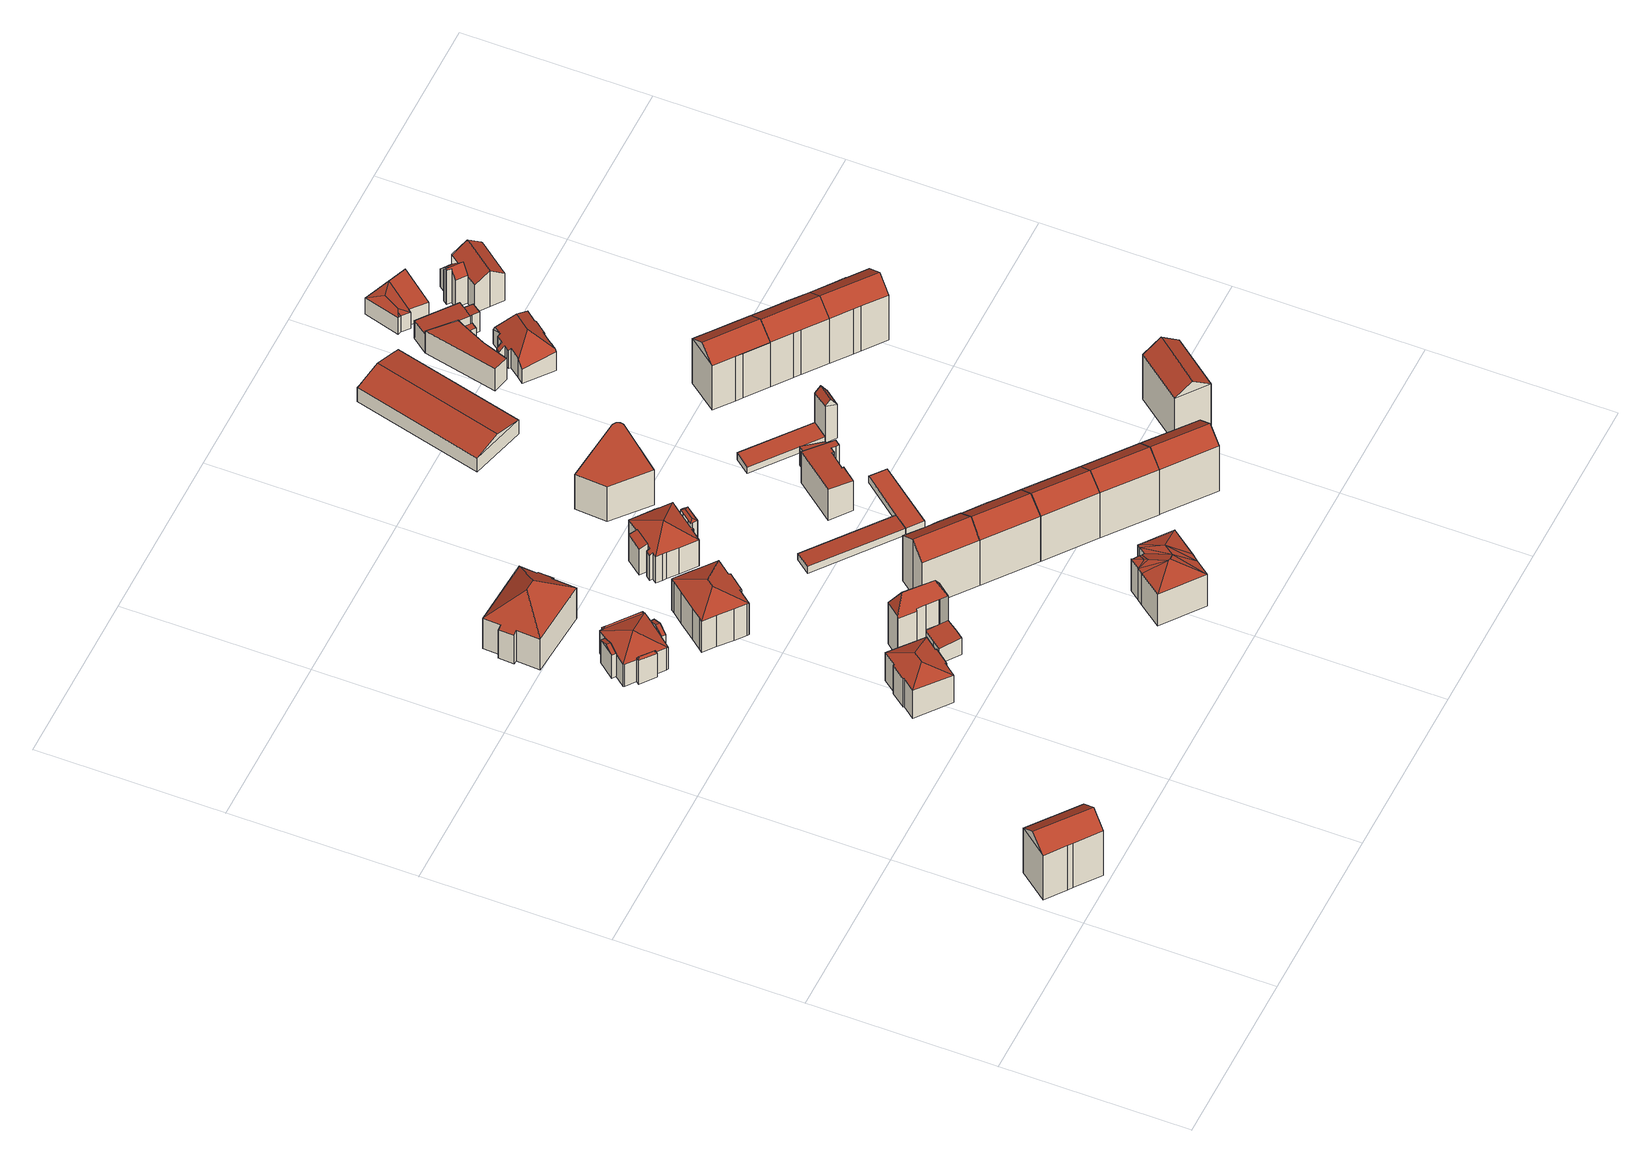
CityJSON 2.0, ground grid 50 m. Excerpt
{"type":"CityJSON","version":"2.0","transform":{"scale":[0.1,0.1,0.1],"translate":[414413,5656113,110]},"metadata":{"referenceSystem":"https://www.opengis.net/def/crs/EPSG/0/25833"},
"CityObjects":{
"building1":{"type":"Building","attributes":{"Dachtyp_tdc":"tdcFreeFormRoof","Gemeindeschluessel":14612000,"Dachneigung":35.75,"QualitaetDacherkennung":86,"Geometrietyp2DReferenz":"3000","measuredHeight":19.28,"function":"31001_9998","roofType":"5000"},"geometry":[{"type":"Solid","lod":"2","boundaries":[[[[0,1,2,3]],[[1,4,5,2]],[[4,6,7,5]],[[6,8,9,7]],[[8,10,11,9]],[[10,0,3,11]],[[8,6,12,13,0,10]],[[12,4,1,13]],[[6,4,12]],[[1,0,13]],[[3,2,5,7,9,11]]]],"semantics":{"surfaces":[{"type":"WallSurface"},{"type":"RoofSurface"},{"type":"GroundSurface"}],"values":[[0,0,0,0,0,0,1,1,0,0,2]]}}]},
"building2":{"type":"Building","attributes":{"Dachtyp_tdc":"tdcHipRoof","Gemeindeschluessel":14612000,"Dachneigung":22.91,"QualitaetDacherkennung":71,"Geometrietyp2DReferenz":"3000","measuredHeight":12.13,"function":"31001_9998","roofType":"3200"},"geometry":[{"type":"Solid","lod":"2","boundaries":[[[[14,15,16,17]],[[15,18,19,16]],[[18,20,21,19]],[[20,22,23,21]],[[22,24,25,23]],[[24,26,27,25]],[[26,28,29,27]],[[28,30,31,29]],[[30,32,33,31]],[[32,34,35,33]],[[34,36,37,35]],[[36,38,39,37]],[[38,40,41,39]],[[40,14,17,41]],[[36,34,42]],[[24,22,43]],[[34,32,30,28,26,24,43,42]],[[22,20,18,15,14,40,38,36,42,43]],[[17,16,19,21,23,25,27,29,31,33,35,37,39,41]]]],"semantics":{"surfaces":[{"type":"WallSurface"},{"type":"RoofSurface"},{"type":"GroundSurface"}],"values":[[0,0,0,0,0,0,0,0,0,0,0,0,0,0,1,1,1,1,2]]}}]},
"building3":{"type":"Building","attributes":{"Gemeindeschluessel":14612000,"Geometrietyp2DReferenz":"3000","function":"31001_9998","roofType":"9999"},"children":["building3-1","building3-2","building3-3","building3-4","building3-5"]},
"building3-1":{"type":"BuildingPart","attributes":{"Dachtyp_tdc":"tdcFreeFormRoof","Dachneigung":55.07,"QualitaetDacherkennung":5,"Geometrietyp2DReferenz":"3000","measuredHeight":9.08,"roofType":"5000"},"parents":["building3"],"geometry":[{"type":"MultiSurface","lod":"2","boundaries":[[[44,45,46]],[[47,48,49]],[[50,47,49,51]],[[50,51,44]],[[47,50,44,48]],[[52,53,54,45]],[[44,51,52,45]],[[51,49,53,52]],[[49,48,54,53]],[[48,55,54]]],"semantics":{"surfaces":[{"type":"WallSurface"},{"type":"RoofSurface"},{"type":"GroundSurface"}],"values":[0,1,1,1,1,2,0,0,0,0]}}]},
"building3-2":{"type":"BuildingPart","attributes":{"Dachtyp_tdc":"tdcTentRoof","Dachneigung":23.55,"QualitaetDacherkennung":60,"Geometrietyp2DReferenz":"3000","measuredHeight":10.52,"roofType":"3500"},"parents":["building3"],"geometry":[{"type":"MultiSurface","lod":"2","boundaries":[[[56,57,58]],[[56,59,60,57]],[[59,61,62,63,60]],[[64,65,66,67,68]],[[65,69,66]],[[70,71,72,73]],[[71,74,75,72]],[[74,76,77,75]],[[76,46,45,77]],[[55,78,54]],[[78,79,80,54]],[[79,81,82,80]],[[81,83,84,82]],[[64,61,59,85]],[[74,71,70,86,65,64,85]],[[81,79,78,55,46,76,74,85]],[[59,56,87,83,81,85]],[[57,60,63,67,66,73,72,75,77,45,54,80,82,84]]],"semantics":{"surfaces":[{"type":"WallSurface"},{"type":"RoofSurface"},{"type":"GroundSurface"}],"values":[0,0,0,0,0,0,0,0,0,0,0,0,0,1,1,1,1,2]}}]},
"building3-3":{"type":"BuildingPart","attributes":{"Dachtyp_tdc":"tdcFreeFormRoof","Dachneigung":49.3,"QualitaetDacherkennung":34,"Geometrietyp2DReferenz":"3000","measuredHeight":8.2,"roofType":"5000"},"parents":["building3"],"geometry":[{"type":"MultiSurface","lod":"2","boundaries":[[[68,88,89]],[[88,90,91,92,93,94,95,89]],[[94,62,95]],[[62,68,89,95]],[[96,97,98,99,100,67,63,101]],[[93,92,97,96]],[[92,91,98,97]],[[91,90,99,98]],[[90,88,100,99]],[[88,68,67,100]],[[62,94,101,63]],[[94,93,96,101]]],"semantics":{"surfaces":[{"type":"RoofSurface"},{"type":"GroundSurface"},{"type":"WallSurface"}],"values":[0,0,0,0,1,2,2,2,2,2,2,2]}}]},
"building3-4":{"type":"BuildingPart","attributes":{"Dachtyp_tdc":"tdcGableRoof","Dachneigung":22.53,"QualitaetDacherkennung":47,"Geometrietyp2DReferenz":"3000","measuredHeight":9.14,"roofType":"3100"},"parents":["building3"],"geometry":[{"type":"MultiSurface","lod":"2","boundaries":[[[58,102,103,87]],[[57,84,104,105]],[[103,106,104,84,83]],[[106,107,105,104]],[[107,58,57,105]],[[107,108,102,58]],[[103,102,108,106]],[[108,107,106]]],"semantics":{"surfaces":[{"type":"WallSurface"},{"type":"GroundSurface"},{"type":"RoofSurface"}],"values":[0,1,0,0,0,2,2,0]}}]},
"building3-5":{"type":"BuildingPart","attributes":{"Dachtyp_tdc":"tdcGableRoof","Dachneigung":24.56,"QualitaetDacherkennung":49,"Geometrietyp2DReferenz":"3000","measuredHeight":9.2,"roofType":"3100"},"parents":["building3"],"geometry":[{"type":"MultiSurface","lod":"2","boundaries":[[[69,109,110,66]],[[109,111,112,110]],[[111,70,73,112]],[[111,109,113]],[[69,86,70,114]],[[109,69,114,113]],[[70,111,113,114]],[[66,110,112,73]]],"semantics":{"surfaces":[{"type":"WallSurface"},{"type":"RoofSurface"},{"type":"GroundSurface"}],"values":[0,0,0,0,0,1,1,2]}}]},
"building4":{"type":"Building","attributes":{"Dachtyp_tdc":"tdcHipRoof","Gemeindeschluessel":14612000,"Dachneigung":40.15,"QualitaetDacherkennung":64,"Geometrietyp2DReferenz":"3000","measuredHeight":17.12,"function":"31001_9998","roofType":"3200"},"geometry":[{"type":"Solid","lod":"2","boundaries":[[[[115,116,117,118]],[[116,119,120,117]],[[119,121,122,120]],[[121,123,124,122]],[[123,125,126,124]],[[125,127,128,126]],[[127,129,130,128]],[[129,131,132,130]],[[131,133,134,132]],[[133,135,136,134]],[[135,137,138,136]],[[137,115,118,138]],[[123,121,119,116,115,137,139]],[[135,133,131,129,127,125,140]],[[137,135,140,139]],[[125,123,139,140]],[[118,117,120,122,124,126,128,130,132,134,136,138]]]],"semantics":{"surfaces":[{"type":"WallSurface"},{"type":"RoofSurface"},{"type":"GroundSurface"}],"values":[[0,0,0,0,0,0,0,0,0,0,0,0,1,1,1,1,2]]}}]},
"building5":{"type":"Building","attributes":{"Gemeindeschluessel":14612000,"Geometrietyp2DReferenz":"3000","function":"31001_9998","roofType":"9999"},"children":["building5-1","building5-2"]},
"building5-1":{"type":"BuildingPart","attributes":{"Dachtyp_tdc":"tdcFreeFormRoof","Dachneigung":62.85,"QualitaetDacherkennung":5,"Geometrietyp2DReferenz":"3000","measuredHeight":19.36,"roofType":"5000"},"parents":["building5"],"geometry":[{"type":"MultiSurface","lod":"2","boundaries":[[[141,142,143,144]],[[145,146,147,148,149]],[[148,150,151,149]],[[150,152,151]],[[152,153,142,141,154,145,149,151]],[[143,155,156,157,158,159,160,161,162,144]],[[142,153,155,143]],[[153,152,156,155]],[[152,150,157,156]],[[150,148,158,157]],[[148,147,159,158]],[[147,146,160,159]],[[146,145,163,161,160]],[[154,141,144,162,164]]],"semantics":{"surfaces":[{"type":"WallSurface"},{"type":"RoofSurface"},{"type":"GroundSurface"}],"values":[0,1,1,1,1,2,0,0,0,0,0,0,0,0]}}]},
"building5-2":{"type":"BuildingPart","attributes":{"Dachtyp_tdc":"tdcPolyFlatRoof","Dachneigung":4.81,"QualitaetDacherkennung":72,"Geometrietyp2DReferenz":"3000","measuredHeight":5.94,"roofType":"2100"},"parents":["building5"],"geometry":[{"type":"MultiSurface","lod":"2","boundaries":[[[165,166,167,168]],[[166,164,162,167]],[[163,169,170,161]],[[169,171,172,170]],[[171,165,168,172]],[[171,169,163,164,166,165]],[[168,167,162,161,170,172]]],"semantics":{"surfaces":[{"type":"WallSurface"},{"type":"RoofSurface"},{"type":"GroundSurface"}],"values":[0,0,0,0,0,1,2]}}]},
"building6":{"type":"Building","attributes":{"Dachtyp_tdc":"tdcHipRoof","Gemeindeschluessel":14612000,"Dachneigung":24.97,"QualitaetDacherkennung":79,"Geometrietyp2DReferenz":"3000","measuredHeight":13.96,"function":"31001_9998","roofType":"3200"},"geometry":[{"type":"Solid","lod":"2","boundaries":[[[[173,174,175,176]],[[177,178,179,180,181,182]],[[183,184,185,186,187,188]],[[181,189,190,191,192,183,188,182]],[[187,193,174,173,194,177,182,188]],[[175,195,196,197,198,199,200,201,202,203,204,205,206,207,208,209,210,176]],[[174,193,195,175]],[[193,187,196,195]],[[187,186,197,196]],[[186,185,198,197]],[[185,184,199,198]],[[184,183,200,199]],[[183,192,201,200]],[[192,191,202,201]],[[191,190,203,202]],[[190,189,204,203]],[[189,181,205,204]],[[181,180,206,205]],[[180,179,207,206]],[[179,178,208,207]],[[178,177,209,208]],[[177,194,210,209]],[[194,173,176,210]]]],"semantics":{"surfaces":[{"type":"WallSurface"},{"type":"RoofSurface"},{"type":"GroundSurface"}],"values":[[0,1,1,1,1,2,0,0,0,0,0,0,0,0,0,0,0,0,0,0,0,0,0]]}}]},
"building7":{"type":"Building","attributes":{"Dachtyp_tdc":"tdcGableRoof","Gemeindeschluessel":14612000,"Dachneigung":35.28,"QualitaetDacherkennung":70,"Geometrietyp2DReferenz":"3000","measuredHeight":19.26,"function":"31001_9998","roofType":"3100"},"geometry":[{"type":"Solid","lod":"2","boundaries":[[[[211,212,213,214]],[[212,215,216,213]],[[215,217,218,216]],[[217,219,220,218]],[[219,221,222,220]],[[221,223,224,222]],[[223,225,226,224]],[[225,211,214,226]],[[221,219,217,215,212,211]],[[214,213,216,218,220,222,224,226]],[[211,225,223,221]]]],"semantics":{"surfaces":[{"type":"WallSurface"},{"type":"RoofSurface"},{"type":"GroundSurface"}],"values":[[0,0,0,0,0,0,0,0,1,2,1]]}}]},
"building8":{"type":"Building","attributes":{"Gemeindeschluessel":14612000,"Geometrietyp2DReferenz":"3000","function":"31001_9998","roofType":"9999"},"children":["building8-1","building8-2","building8-3"]},
"building8-1":{"type":"BuildingPart","attributes":{"Dachtyp_tdc":"tdcFreeFormRoof","Dachneigung":23.14,"QualitaetDacherkennung":11,"Geometrietyp2DReferenz":"3000","measuredHeight":11.08,"roofType":"5000"},"parents":["building8"],"geometry":[{"type":"MultiSurface","lod":"2","boundaries":[[[227,228,229,230]],[[228,231,232,229]],[[231,233,234,232]],[[233,235,236,237,234]],[[227,230,238]],[[239,240,235,233]],[[241,239,233,231]],[[241,231,228,227]],[[239,241,227,240]],[[229,232,234,237,242,230]]],"semantics":{"surfaces":[{"type":"WallSurface"},{"type":"RoofSurface"},{"type":"GroundSurface"}],"values":[0,0,0,0,0,1,1,1,1,2]}}]},
"building8-2":{"type":"BuildingPart","attributes":{"Dachtyp_tdc":"tdcPolyFlatRoof","Dachneigung":18.77,"QualitaetDacherkennung":40,"Geometrietyp2DReferenz":"3000","measuredHeight":9.88,"roofType":"2100"},"parents":["building8"],"geometry":[{"type":"MultiSurface","lod":"2","boundaries":[[[243,244,245,246]],[[244,247,245]],[[248,249,250,251,252]],[[249,243,246,250]],[[249,248,244,243]],[[246,245,251,250]]],"semantics":{"surfaces":[{"type":"WallSurface"},{"type":"RoofSurface"},{"type":"GroundSurface"}],"values":[0,0,0,0,1,2]}}]},
"building8-3":{"type":"BuildingPart","attributes":{"Dachtyp_tdc":"tdcTentRoof","Dachneigung":29.24,"QualitaetDacherkennung":59,"Geometrietyp2DReferenz":"3000","measuredHeight":12.45,"roofType":"3500"},"parents":["building8"],"geometry":[{"type":"MultiSurface","lod":"2","boundaries":[[[253,254,255,256]],[[254,252,251,255]],[[247,257,258,245]],[[257,259,260,258]],[[259,261,262,260]],[[261,263,264,262]],[[263,265,266,264]],[[265,267,268,266]],[[267,238,230,268]],[[236,269,270,237]],[[269,271,272,270]],[[271,273,274,272]],[[273,275,276,274]],[[275,277,278,276]],[[277,279,280,278]],[[279,281,282,280]],[[281,283,284,282]],[[283,285,286,284]],[[285,287,288,286]],[[287,253,256,288]],[[267,265,263,261,259,257,289]],[[275,273,271,269,236,290,238,267,289]],[[283,281,279,277,275,289]],[[257,247,252,254,253,287,285,283,289]],[[256,255,251,245,258,260,262,264,266,268,230,242,237,270,272,274,276,278,280,282,284,286,288]]],"semantics":{"surfaces":[{"type":"WallSurface"},{"type":"RoofSurface"},{"type":"GroundSurface"}],"values":[0,0,0,0,0,0,0,0,0,0,0,0,0,0,0,0,0,0,0,0,1,1,1,1,2]}}]},
"building9":{"type":"Building","attributes":{"Dachtyp_tdc":"tdcFreeFormRoof","Gemeindeschluessel":14612000,"Dachneigung":19.98,"QualitaetDacherkennung":86,"Geometrietyp2DReferenz":"3000","measuredHeight":13.51,"function":"31001_9998","roofType":"5000"},"geometry":[{"type":"Solid","lod":"2","boundaries":[[[[291,292,293,294,295,296]],[[297,291,296,298]],[[299,297,298,300]],[[299,300,301]],[[302,303,304,305,306,307,308,309,310,311,312,313,314,315]],[[300,298,303,302]],[[298,296,304,303]],[[296,295,305,304]],[[295,316,306,305]],[[316,317,307,306]],[[317,318,308,307]],[[318,319,309,308]],[[319,320,310,309]],[[320,321,311,310]],[[321,322,312,311]],[[322,323,313,312]],[[323,324,314,313]],[[324,301,315,314]],[[301,300,302,315]],[[301,297,299]],[[324,297,301]],[[324,291,297]],[[324,292,291]],[[323,292,324]],[[292,323,322]],[[293,292,322,321]],[[325,319,318]],[[325,320,319]],[[294,320,325]],[[294,321,320]],[[321,294,293]],[[325,318,317]],[[316,325,317]],[[316,294,325]],[[294,316,295]]]],"semantics":{"surfaces":[{"type":"RoofSurface"},{"type":"GroundSurface"},{"type":"WallSurface"}],"values":[[0,0,0,0,1,2,2,2,2,2,2,2,2,2,2,2,2,2,2,0,0,0,0,0,0,0,0,0,0,0,0,0,0,0,0]]}}]},
"building10":{"type":"Building","attributes":{"Dachtyp_tdc":"tdcPolyFlatRoof","Gemeindeschluessel":14612000,"Dachneigung":2.9,"QualitaetDacherkennung":82,"Geometrietyp2DReferenz":"3000","measuredHeight":2.39,"function":"31001_2463","roofType":"2100"},"geometry":[{"type":"Solid","lod":"2","boundaries":[[[[326,327,328,329]],[[327,330,331,328]],[[330,332,333,331]],[[332,326,329,333]],[[332,330,327,326]],[[329,328,331,333]]]],"semantics":{"surfaces":[{"type":"WallSurface"},{"type":"RoofSurface"},{"type":"GroundSurface"}],"values":[[0,0,0,0,1,2]]}}]},
"building11":{"type":"Building","attributes":{"Dachtyp_tdc":"tdcGableRoof","Gemeindeschluessel":14612000,"Dachneigung":35.36,"QualitaetDacherkennung":72,"Geometrietyp2DReferenz":"3000","measuredHeight":19.26,"function":"31001_9998","roofType":"3100"},"geometry":[{"type":"Solid","lod":"2","boundaries":[[[[334,335,222,336]],[[335,337,220,222]],[[337,338,339,220]],[[338,340,341,339]],[[340,342,343,341]],[[342,344,345,343]],[[344,346,347,345]],[[346,348,224,347]],[[348,334,336,224]],[[344,342,340,338,337,335,334]],[[334,348,346,344]],[[336,222,220,339,341,343,345,347,224]]]],"semantics":{"surfaces":[{"type":"WallSurface"},{"type":"RoofSurface"},{"type":"GroundSurface"}],"values":[[0,0,0,0,0,0,0,0,0,1,1,2]]}}]},
"building12":{"type":"Building","attributes":{"Dachtyp_tdc":"tdcGableRoof","Gemeindeschluessel":14612000,"Dachneigung":35.28,"QualitaetDacherkennung":72,"Geometrietyp2DReferenz":"3000","measuredHeight":19.25,"function":"31001_9998","roofType":"3100"},"geometry":[{"type":"Solid","lod":"2","boundaries":[[[[349,346,347,350]],[[346,342,343,347]],[[342,351,352,343]],[[351,349,350,352]],[[342,346,353]],[[349,351,354]],[[346,349,354,353]],[[351,342,353,354]],[[350,347,343,352]]]],"semantics":{"surfaces":[{"type":"WallSurface"},{"type":"RoofSurface"},{"type":"GroundSurface"}],"values":[[0,0,0,0,0,0,1,1,2]]}}]},
"building13":{"type":"Building","attributes":{"Gemeindeschluessel":14612000,"Dachtyp_tdc":"tdcPolyFlatRoof","Dachneigung":0,"QualitaetDacherkennung":47,"Geometrietyp2DReferenz":"3000","measuredHeight":12.3,"function":"31001_9998","roofType":"1000"},"geometry":[{"type":"Solid","lod":"2","boundaries":[[[[355,356,357,358]],[[356,359,360,357]],[[359,361,362,360]],[[361,363,364,362]],[[363,365,366,364]],[[365,367,368,366]],[[367,369,370,368]],[[369,371,372,370]],[[371,373,374,372]],[[373,375,376,374]],[[375,377,378,376]],[[377,379,380,378]],[[379,381,382,380]],[[381,383,384,382]],[[383,385,386,384]],[[385,355,358,386]],[[385,383,381,379,377,375,373,371,369,367,365,363,361,359,356,355]],[[358,357,360,362,364,366,368,370,372,374,376,378,380,382,384,386]]]],"semantics":{"surfaces":[{"type":"WallSurface"},{"type":"RoofSurface"},{"type":"GroundSurface"}],"values":[[0,0,0,0,0,0,0,0,0,0,0,0,0,0,0,0,1,2]]}}]},
"building14":{"type":"Building","attributes":{"Dachtyp_tdc":"tdcPolyFlatRoof","Gemeindeschluessel":14612000,"Dachneigung":0,"QualitaetDacherkennung":65,"Geometrietyp2DReferenz":"3000","measuredHeight":2.32,"function":"31001_2463","roofType":"1000"},"geometry":[{"type":"Solid","lod":"2","boundaries":[[[[387,388,331,333]],[[388,389,390,331]],[[389,391,392,390]],[[391,393,394,392]],[[393,387,333,394]],[[393,391,389,388,387]],[[333,331,390,392,394]]]],"semantics":{"surfaces":[{"type":"WallSurface"},{"type":"RoofSurface"},{"type":"GroundSurface"}],"values":[[0,0,0,0,0,1,2]]}}]},
"building15":{"type":"Building","attributes":{"Dachtyp_tdc":"tdcPolyFlatRoof","Gemeindeschluessel":14612000,"Dachneigung":3.62,"QualitaetDacherkennung":62,"Geometrietyp2DReferenz":"3000","measuredHeight":10.94,"function":"31001_9998","roofType":"2100"},"geometry":[{"type":"Solid","lod":"2","boundaries":[[[[395,396,397,398]],[[396,399,400,397]],[[399,401,402,400]],[[401,403,404,402]],[[403,405,406,404]],[[405,407,408,406]],[[407,409,410,408]],[[409,411,412,410]],[[411,413,414,412]],[[413,415,416,414]],[[415,417,418,416]],[[417,419,420,418]],[[419,421,422,420]],[[421,423,424,422]],[[423,395,398,424]],[[423,421,419,417,415,413,411,409,407,405,403,401,399,396,395]],[[398,397,400,402,404,406,408,410,412,414,416,418,420,422,424]]]],"semantics":{"surfaces":[{"type":"WallSurface"},{"type":"RoofSurface"},{"type":"GroundSurface"}],"values":[[0,0,0,0,0,0,0,0,0,0,0,0,0,0,0,1,2]]}}]},
"building16":{"type":"Building","attributes":{"Dachtyp_tdc":"tdcGableRoof","Gemeindeschluessel":14612000,"Dachneigung":35.08,"QualitaetDacherkennung":67,"Geometrietyp2DReferenz":"3000","measuredHeight":19.24,"function":"31001_9998","roofType":"3100"},"geometry":[{"type":"Solid","lod":"2","boundaries":[[[[351,425,426,352]],[[425,427,428,426]],[[427,349,350,428]],[[349,351,352,350]],[[427,425,429]],[[351,349,430]],[[425,351,430,429]],[[349,427,429,430]],[[352,426,428,350]]]],"semantics":{"surfaces":[{"type":"WallSurface"},{"type":"RoofSurface"},{"type":"GroundSurface"}],"values":[[0,0,0,0,0,0,1,1,2]]}}]},
"building17":{"type":"Building","attributes":{"Dachtyp_tdc":"tdcPolyFlatRoof","Gemeindeschluessel":14612000,"Dachneigung":17.4,"QualitaetDacherkennung":10,"Geometrietyp2DReferenz":"3000","measuredHeight":6.63,"function":"31001_9998","roofType":"2100"},"geometry":[{"type":"Solid","lod":"2","boundaries":[[[[431,432,433,434]],[[432,435,436,433]],[[435,437,438,436]],[[437,431,434,438]],[[437,435,432,431]],[[434,433,436,438]]]],"semantics":{"surfaces":[{"type":"WallSurface"},{"type":"RoofSurface"},{"type":"GroundSurface"}],"values":[[0,0,0,0,1,2]]}}]},
"building18":{"type":"Building","attributes":{"Dachtyp_tdc":"tdcGableRoof","Gemeindeschluessel":14612000,"Dachneigung":35.71,"QualitaetDacherkennung":82,"Geometrietyp2DReferenz":"3000","measuredHeight":19.25,"function":"31001_9998","roofType":"3100"},"geometry":[{"type":"Solid","lod":"2","boundaries":[[[[425,439,440,441]],[[439,442,443,440]],[[442,427,444,443]],[[427,425,441,444]],[[442,439,445]],[[425,427,429]],[[439,425,429,445]],[[427,442,445,429]],[[441,440,443,444]]]],"semantics":{"surfaces":[{"type":"WallSurface"},{"type":"RoofSurface"},{"type":"GroundSurface"}],"values":[[0,0,0,0,0,0,1,1,2]]}}]},
"building19":{"type":"Building","attributes":{"Dachtyp_tdc":"tdcPolyFlatRoof","Gemeindeschluessel":14612000,"Dachneigung":2.65,"QualitaetDacherkennung":78,"Geometrietyp2DReferenz":"3000","measuredHeight":2.42,"function":"31001_2463","roofType":"2100"},"geometry":[{"type":"Solid","lod":"2","boundaries":[[[[446,447,448,449]],[[447,450,451,448]],[[450,452,453,451]],[[452,446,449,453]],[[452,450,447,446]],[[449,448,451,453]]]],"semantics":{"surfaces":[{"type":"WallSurface"},{"type":"RoofSurface"},{"type":"GroundSurface"}],"values":[[0,0,0,0,1,2]]}}]},
"building20":{"type":"Building","attributes":{"Dachtyp_tdc":"tdcFreeFormRoof","Gemeindeschluessel":14612000,"Dachneigung":13.97,"QualitaetDacherkennung":95,"Geometrietyp2DReferenz":"3000","measuredHeight":6.81,"function":"31001_9998","roofType":"5000"},"geometry":[{"type":"Solid","lod":"2","boundaries":[[[[454,455,456,457]],[[455,458,459,456]],[[458,460,461,459]],[[460,462,463,461]],[[462,464,465,463]],[[464,454,457,465]],[[462,460,466,467,464]],[[467,466,458,455,454]],[[460,458,466]],[[454,464,467]],[[457,456,459,461,463,465]]]],"semantics":{"surfaces":[{"type":"WallSurface"},{"type":"RoofSurface"},{"type":"GroundSurface"}],"values":[[0,0,0,0,0,0,1,1,0,0,2]]}}]},
"building21":{"type":"Building","attributes":{"Dachtyp_tdc":"tdcGableRoof","Gemeindeschluessel":14612000,"Dachneigung":58.42,"QualitaetDacherkennung":4,"Geometrietyp2DReferenz":"3000","measuredHeight":14.55,"function":"31001_2463","roofType":"3100"},"geometry":[{"type":"Solid","lod":"2","boundaries":[[[[468,469,451,453]],[[469,470,471,451]],[[470,472,473,471]],[[472,468,453,473]],[[470,469,474]],[[468,472,475]],[[469,468,475,474]],[[472,470,474,475]],[[453,451,471,473]]]],"semantics":{"surfaces":[{"type":"WallSurface"},{"type":"RoofSurface"},{"type":"GroundSurface"}],"values":[[0,0,0,0,0,0,1,1,2]]}}]},
"building22":{"type":"Building","attributes":{"Dachtyp_tdc":"tdcFreeFormRoof","Gemeindeschluessel":14612000,"Dachneigung":35.99,"QualitaetDacherkennung":70,"Geometrietyp2DReferenz":"3000","measuredHeight":19.2,"function":"31001_9998","roofType":"5000"},"geometry":[{"type":"Solid","lod":"2","boundaries":[[[[476,477,478,479]],[[477,480,481,478]],[[480,482,483,481]],[[482,484,485,483]],[[484,486,487,485]],[[486,488,489,487]],[[488,490,491,489]],[[490,476,479,491]],[[492,493,494,495,482,496]],[[497,492,496,498,499,500]],[[490,497,500,476]],[[476,500,499,477]],[[477,499,498,480]],[[480,498,496,482]],[[488,493,492,497,490]],[[484,495,494,486]],[[482,495,484]],[[486,494,493,488]],[[479,478,481,483,485,487,489,491]]]],"semantics":{"surfaces":[{"type":"WallSurface"},{"type":"RoofSurface"},{"type":"GroundSurface"}],"values":[[0,0,0,0,0,0,0,0,1,1,0,0,0,0,0,0,0,0,2]]}}]},
"building23":{"type":"Building","attributes":{"Dachtyp_tdc":"tdcPolyFlatRoof","Gemeindeschluessel":14612000,"Dachneigung":5.68,"QualitaetDacherkennung":68,"Geometrietyp2DReferenz":"3000","measuredHeight":7.73,"function":"31001_9998","roofType":"2100"},"geometry":[{"type":"Solid","lod":"2","boundaries":[[[[501,502,503,504]],[[502,505,506,503]],[[505,507,508,506]],[[507,509,510,508]],[[509,511,512,510]],[[511,501,504,512]],[[511,509,507,505,502,501]],[[504,503,506,508,510,512]]]],"semantics":{"surfaces":[{"type":"WallSurface"},{"type":"RoofSurface"},{"type":"GroundSurface"}],"values":[[0,0,0,0,0,0,1,2]]}}]},
"building24":{"type":"Building","attributes":{"Dachtyp_tdc":"tdcFreeFormRoof","Gemeindeschluessel":14612000,"Dachneigung":43.98,"QualitaetDacherkennung":38,"Geometrietyp2DReferenz":"3000","measuredHeight":11.3,"function":"31001_9998","roofType":"5000"},"geometry":[{"type":"Solid","lod":"2","boundaries":[[[[513,514,515,516]],[[514,517,518,515]],[[517,519,520,518]],[[519,521,522,520]],[[521,523,524,522]],[[523,525,526,524]],[[525,527,528,526]],[[527,529,530,528]],[[529,531,532,530]],[[531,533,534,532]],[[533,535,536,534]],[[535,537,538,536]],[[537,539,540,538]],[[539,541,542,540]],[[541,543,544,542]],[[543,545,546,544]],[[545,547,548,546]],[[547,549,550,548]],[[549,551,552,550]],[[551,553,554,552]],[[553,513,516,554]],[[553,555,556,557,513]],[[558,559,537,535,560]],[[539,559,558,556,555,551,549,547,545,543,541]],[[556,558,560,533,531,529,527,525,523,521,519,517,514,557]],[[514,513,557]],[[539,537,559]],[[553,551,555]],[[535,533,560]],[[516,515,518,520,522,524,526,528,530,532,534,536,538,540,542,544,546,548,550,552,554]]]],"semantics":{"surfaces":[{"type":"WallSurface"},{"type":"RoofSurface"},{"type":"GroundSurface"}],"values":[[0,0,0,0,0,0,0,0,0,0,0,0,0,0,0,0,0,0,0,0,0,1,1,1,1,0,0,0,0,2]]}}]},
"building25":{"type":"Building","attributes":{"Dachtyp_tdc":"tdcGableRoof","Gemeindeschluessel":14612000,"Dachneigung":35.9,"QualitaetDacherkennung":76,"Geometrietyp2DReferenz":"3000","measuredHeight":19.23,"function":"31001_9998","roofType":"3100"},"geometry":[{"type":"Solid","lod":"2","boundaries":[[[[561,562,563,564]],[[562,565,566,563]],[[565,567,568,566]],[[567,561,564,568]],[[565,562,569]],[[561,567,570]],[[562,561,570,569]],[[567,565,569,570]],[[564,563,566,568]]]],"semantics":{"surfaces":[{"type":"WallSurface"},{"type":"RoofSurface"},{"type":"GroundSurface"}],"values":[[0,0,0,0,0,0,1,1,2]]}}]},
"building26":{"type":"Building","attributes":{"Dachtyp_tdc":"tdcPolyFlatRoof","Gemeindeschluessel":14612000,"Dachneigung":0,"QualitaetDacherkennung":33,"Geometrietyp2DReferenz":"3000","measuredHeight":3.43,"function":"31001_9998","roofType":"1000"},"geometry":[{"type":"Solid","lod":"2","boundaries":[[[[571,572,573,574]],[[572,575,576,573]],[[575,577,578,576]],[[577,571,574,578]],[[577,575,572,571]],[[574,573,576,578]]]],"semantics":{"surfaces":[{"type":"WallSurface"},{"type":"RoofSurface"},{"type":"GroundSurface"}],"values":[[0,0,0,0,1,2]]}}]},
"building27":{"type":"Building","attributes":{"Gemeindeschluessel":14612000,"Geometrietyp2DReferenz":"3000","function":"31001_9998","roofType":"9999"},"children":["building27-1","building27-2"]},
"building27-1":{"type":"BuildingPart","attributes":{"Dachtyp_tdc":"tdcPolyFlatRoof","Dachneigung":8.74,"QualitaetDacherkennung":55,"Geometrietyp2DReferenz":"3000","measuredHeight":6.77,"roofType":"2100"},"parents":["building27"],"geometry":[{"type":"MultiSurface","lod":"2","boundaries":[[[579,580,581,582]],[[580,583,584,581]],[[585,586,587,588]],[[586,579,582,587]],[[586,585,589,583,580,579]],[[582,581,584,588,587]]],"semantics":{"surfaces":[{"type":"WallSurface"},{"type":"RoofSurface"},{"type":"GroundSurface"}],"values":[0,0,0,0,1,2]}}]},
"building27-2":{"type":"BuildingPart","attributes":{"Dachtyp_tdc":"tdcPolyFlatRoof","Dachneigung":6.21,"QualitaetDacherkennung":76,"Geometrietyp2DReferenz":"3000","measuredHeight":6.75,"roofType":"2100"},"parents":["building27"],"geometry":[{"type":"MultiSurface","lod":"2","boundaries":[[[590,591,592,593]],[[591,594,585,588,592]],[[583,595,508,584]],[[595,596,506,508]],[[596,590,593,506]],[[596,595,583,589,594,591,590]],[[593,592,588,584,508,506]]],"semantics":{"surfaces":[{"type":"WallSurface"},{"type":"RoofSurface"},{"type":"GroundSurface"}],"values":[0,0,0,0,0,1,2]}}]},
"building28":{"type":"Building","attributes":{"Dachtyp_tdc":"tdcFreeFormRoof","Gemeindeschluessel":14612000,"Dachneigung":35.92,"QualitaetDacherkennung":72,"Geometrietyp2DReferenz":"3000","measuredHeight":19.21,"function":"31001_9998","roofType":"5000"},"geometry":[{"type":"Solid","lod":"2","boundaries":[[[[597,493,489,491]],[[493,598,599,489]],[[598,600,601,599]],[[600,602,603,601]],[[602,604,605,603]],[[604,606,607,605]],[[606,608,609,607]],[[608,597,491,609]],[[610,602,600,598,493,611]],[[606,604,610,611,597,608]],[[493,597,611]],[[604,602,610]],[[491,489,599,601,603,605,607,609]]]],"semantics":{"surfaces":[{"type":"WallSurface"},{"type":"RoofSurface"},{"type":"GroundSurface"}],"values":[[0,0,0,0,0,0,0,0,1,1,0,0,2]]}}]},
"building29":{"type":"Building","attributes":{"Gemeindeschluessel":14612000,"Geometrietyp2DReferenz":"3000","function":"31001_9998","roofType":"9999"},"children":["building29-1","building29-2"]},
"building29-1":{"type":"BuildingPart","attributes":{"Dachtyp_tdc":"tdcFreeFormRoof","Dachneigung":11.18,"QualitaetDacherkennung":33,"Geometrietyp2DReferenz":"3000","measuredHeight":6.34,"roofType":"5000"},"parents":["building29"],"geometry":[{"type":"MultiSurface","lod":"2","boundaries":[[[612,613,614,615]],[[613,616,617,614]],[[616,618,619,617]],[[620,621,622,623]],[[621,612,615,622]],[[624,618,616]],[[625,626,624,616,613]],[[625,613,612]],[[626,625,612,621]],[[624,626,621,620,618]],[[615,614,617,619,623,622]]],"semantics":{"surfaces":[{"type":"WallSurface"},{"type":"RoofSurface"},{"type":"GroundSurface"}],"values":[0,0,0,0,0,1,1,1,1,1,2]}}]},
"building29-2":{"type":"BuildingPart","attributes":{"Dachtyp_tdc":"tdcPolyFlatRoof","Dachneigung":2.63,"QualitaetDacherkennung":56,"Geometrietyp2DReferenz":"3000","measuredHeight":5.73,"roofType":"2100"},"parents":["building29"],"geometry":[{"type":"MultiSurface","lod":"2","boundaries":[[[627,628,619,618]],[[627,629,630,628]],[[629,620,623,630]],[[620,629,627,618]],[[619,628,630,623]]],"semantics":{"surfaces":[{"type":"WallSurface"},{"type":"RoofSurface"},{"type":"GroundSurface"}],"values":[0,0,0,1,2]}}]},
"building30":{"type":"Building","attributes":{"Dachtyp_tdc":"tdcFreeFormRoof","Gemeindeschluessel":14612000,"Dachneigung":35.3,"QualitaetDacherkennung":72,"Geometrietyp2DReferenz":"3000","measuredHeight":19.19,"function":"31001_9998","roofType":"5000"},"geometry":[{"type":"Solid","lod":"2","boundaries":[[[[604,602,603,605]],[[602,631,632,603]],[[631,633,634,632]],[[633,635,636,634]],[[635,637,638,636]],[[637,639,640,638]],[[639,641,642,640]],[[641,643,644,642]],[[643,604,605,644]],[[641,639,645,610,604,643]],[[645,637,635,633,631,602,610]],[[602,604,610]],[[639,637,645]],[[605,603,632,634,636,638,640,642,644]]]],"semantics":{"surfaces":[{"type":"WallSurface"},{"type":"RoofSurface"},{"type":"GroundSurface"}],"values":[[0,0,0,0,0,0,0,0,0,1,1,0,0,2]]}}]},
"building31":{"type":"Building","attributes":{"Gemeindeschluessel":14612000,"Geometrietyp2DReferenz":"3000","function":"31001_9998","roofType":"9999"},"children":["building31-1","building31-2","building31-3"]},
"building31-1":{"type":"BuildingPart","attributes":{"Dachtyp_tdc":"tdcGableRoof","Dachneigung":48.13,"QualitaetDacherkennung":46,"Geometrietyp2DReferenz":"3000","measuredHeight":12.33,"roofType":"3100"},"parents":["building31"],"geometry":[{"type":"MultiSurface","lod":"2","boundaries":[[[646,647,648,649,650]],[[647,651,652,648]],[[651,653,654,652]],[[653,655,656,654]],[[655,657,658,656]],[[657,659,660,658]],[[659,661,662,660]],[[655,653,651,647,646,663]],[[663,664,665,666,661,659,657,655]],[[662,667,668,669,649,648,652,654,656,658,660]],[[661,666,667,662]],[[666,665,668,667]]],"semantics":{"surfaces":[{"type":"WallSurface"},{"type":"RoofSurface"},{"type":"GroundSurface"}],"values":[0,0,0,0,0,0,0,1,1,2,0,0]}}]},
"building31-2":{"type":"BuildingPart","attributes":{"Dachtyp_tdc":"tdcGableRoof","Dachneigung":48.44,"QualitaetDacherkennung":21,"Geometrietyp2DReferenz":"3000","measuredHeight":6.43,"roofType":"3100"},"parents":["building31"],"geometry":[{"type":"MultiSurface","lod":"2","boundaries":[[[670,671,672,673]],[[671,674,675,672]],[[674,676,677,675]],[[674,671,678]],[[671,670,679,680,678]],[[676,674,678,680]],[[673,672,675,677,681]]],"semantics":{"surfaces":[{"type":"WallSurface"},{"type":"RoofSurface"},{"type":"GroundSurface"}],"values":[0,0,0,0,1,1,2]}}]},
"building31-3":{"type":"BuildingPart","attributes":{"Dachtyp_tdc":"tdcGableRoof","Dachneigung":35.6,"QualitaetDacherkennung":68,"Geometrietyp2DReferenz":"3000","measuredHeight":12.6,"roofType":"3100"},"parents":["building31"],"geometry":[{"type":"MultiSurface","lod":"2","boundaries":[[[682,683,684,685]],[[683,686,687,684]],[[686,688,689,687]],[[688,650,649,689]],[[690,691,673,668,665]],[[691,692,679,681,673]],[[693,677,676]],[[693,682,685,677]],[[692,691,690,664,694,650,688,686]],[[686,683,682,693,692]],[[685,684,687,689,649,669,668,673,681,677]]],"semantics":{"surfaces":[{"type":"WallSurface"},{"type":"RoofSurface"},{"type":"GroundSurface"}],"values":[0,0,0,0,0,0,0,0,1,1,2]}}]}
},
"vertices":[
[1,105,198],[62,184,199],[62,184,42],[1,105,42],[190,84,199],[190,84,42],[130,7,199],[130,7,42],[66,56,198],[66,56,42],[54,65,198],[54,65,42],[161,46,234],[32,146,234],
[534,608,146],[523,594,146],[523,594,51],[534,608,51],[513,582,146],[513,582,51],[511,584,147],[511,584,51],[484,550,147],[484,550,51],[398,618,150],[398,618,51],[425,652,150],[425,652,51],[422,654,149],[422,654,51],[453,693,149],[453,693,51],[456,692,150],[456,692,51],[483,727,150],[483,727,51],[570,659,147],[570,659,51],[542,624,147],[542,624,51],[545,622,146],[545,622,51],[491,654,172],[471,628,172],
[282,1234,133],[282,1234,49],[282,1234,126],[244,1258,140],[243,1265,133],[237,1257,133],[275,1233,140],[276,1226,133],[276,1226,49],[237,1257,49],[243,1265,49],[243,1265,127],
[274,1360,130],[274,1360,49],[274,1360,129],[291,1381,130],[291,1381,49],[298,1375,130],[298,1375,125],[298,1375,49],[385,1306,130],[368,1285,130],[368,1285,49],[385,1306,49],[385,1306,125],[368,1285,128],[333,1241,128],[332,1241,128],[332,1241,49],[333,1241,49],[310,1212,126],[310,1212,49],[306,1215,126],[306,1215,49],[243,1265,126],[218,1285,126],[218,1285,49],[216,1287,127],[216,1287,49],[239,1316,128],[239,1316,49],[302,1299,154],[339,1249,128],[259,1342,129],
[391,1314,125],[384,1313,131],[356,1342,125],[362,1348,115],[339,1367,114],[333,1360,125],[305,1382,125],[305,1375,131],[333,1360,49],[339,1367,49],[362,1348,49],[356,1342,49],[391,1314,49],[305,1382,49],
[256,1338,140],[239,1316,129],[229,1323,49],[265,1367,49],[229,1323,129],[265,1367,129],[247,1345,140],
[377,1278,128],[377,1278,49],[342,1233,128],[342,1233,49],[360,1256,141],[350,1263,141],
[223,1567,114],[213,1568,106],[213,1568,7],[223,1567,7],[215,1610,105],[215,1610,7],[225,1609,113],[225,1609,7],[228,1656,113],[228,1656,7],[415,1644,113],[415,1644,7],[412,1598,113],[412,1598,7],[421,1598,105],[421,1598,7],[419,1557,106],[419,1557,7],[409,1558,114],[409,1558,7],[405,1492,115],[405,1492,7],[219,1504,115],[219,1504,7],[299,1574,178],[332,1572,178],
[601,699,197],[599,697,191],[599,697,51],[601,699,51],[669,646,197],[695,679,197],[699,682,194],[698,682,197],[665,679,242],[593,768,197],[597,734,244],[562,730,197],[560,728,192],[621,683,197],[560,728,51],[562,730,51],[593,768,51],[698,682,51],[699,682,51],[695,679,51],[669,646,51],[621,683,51],[669,646,110],[621,683,105],
[582,631,105],[598,652,105],[598,652,51],[582,631,51],[647,615,110],[647,615,51],[631,595,110],[631,595,51],
[559,1161,156],[523,1116,156],[523,1116,49],[559,1161,49],[584,1203,159],[552,1228,159],[517,1257,159],[491,1278,159],[486,1281,159],[495,1192,188],[390,1161,159],[422,1136,159],[457,1107,159],[484,1085,159],[488,1082,159],[479,1172,188],[479,1272,159],[456,1243,159],[420,1198,159],[398,1170,159],[518,1120,159],[554,1165,159],[518,1120,49],[488,1082,49],[484,1085,49],[457,1107,49],[422,1136,49],[390,1161,49],[398,1170,49],[420,1198,49],[456,1243,49],[479,1272,49],[486,1281,49],[491,1278,49],[517,1257,49],[552,1228,49],[584,1203,49],[554,1165,49],
[762,780,242],[793,819,207],[793,819,49],[762,780,49],[844,778,207],[844,778,49],[868,760,207],[868,760,49],[914,723,207],[914,723,49],[885,683,242],[885,683,49],[852,646,207],[852,646,49],[732,741,207],[732,741,49],
[703,1354,152],[707,1350,152],[707,1350,45],[703,1354,45],[717,1342,152],[717,1342,45],[686,1303,152],[686,1303,45],[675,1311,152],[675,1311,134],[675,1311,45],[703,1354,136],[684,1316,155],[671,1314,152],[704,1341,156],[671,1314,45],
[593,1440,136],[610,1426,143],[610,1426,45],[593,1440,45],[610,1426,136],[578,1384,143],[560,1398,136],[560,1398,45],[578,1384,45],[578,1384,137],
[565,1381,132],[571,1376,137],[571,1376,45],[565,1381,45],[636,1459,136],[636,1459,45],[675,1429,136],[675,1429,45],[687,1419,136],[687,1419,45],[692,1416,136],[692,1416,45],[702,1407,136],[702,1407,45],[729,1386,136],[729,1386,45],[672,1307,134],[672,1307,45],[668,1310,136],[668,1310,45],[659,1299,137],[659,1299,45],[643,1280,137],[643,1280,45],[601,1313,137],[601,1313,45],[576,1334,137],[576,1334,45],[567,1341,137],[567,1341,45],[553,1352,137],[553,1352,45],[561,1363,137],[561,1363,45],[554,1368,132],[554,1368,45],[641,1370,169],[671,1314,137],
[990,271,168],[997,222,181],[1002,219,181],[1023,222,175],[1013,291,157],[1008,294,157],[989,280,165],[1003,298,157],[986,304,159],[989,308,157],[985,312,157],[989,308,46],[1003,298,46],[1008,294,46],[1013,291,46],[1027,309,46],[1032,316,46],[1111,255,46],[1058,186,46],[1043,167,46],[1013,128,46],[907,210,46],[953,271,46],[964,285,46],[985,312,46],[1027,309,157],[1032,316,157],[1111,255,157],[1058,186,157],[1043,167,157],[1013,128,157],[907,210,157],[953,271,157],[964,285,157],[1044,250,175],
[722,1033,74],[753,1073,71],[753,1073,50],[722,1033,50],[959,910,71],[959,910,50],[927,871,74],[927,871,50],
[884,683,242],[885,683,241],[884,683,49],[914,723,206],[971,679,206],[971,679,49],[992,662,206],[992,662,49],[1041,623,206],[1041,623,49],[1010,584,242],[1010,584,49],[980,545,208],[980,545,49],[852,646,208],
[1105,447,208],[1105,447,49],[1166,524,206],[1166,524,49],[1010,583,242],[1134,485,242],
[892,1586,158],[891,1584,158],[891,1584,35],[892,1586,35],[787,1460,158],[787,1460,35],[693,1540,158],[693,1540,35],[699,1626,158],[699,1626,35],[877,1610,158],[877,1610,35],[880,1609,158],[880,1609,35],[883,1608,158],[883,1608,35],[885,1607,158],[885,1607,35],[888,1605,158],[888,1605,35],[890,1603,158],[890,1603,35],[891,1600,158],[891,1600,35],[892,1598,158],[892,1598,35],[893,1595,158],[893,1595,35],[893,1592,158],[893,1592,35],[893,1589,158],[893,1589,35],
[927,871,73],[959,910,73],[1045,1019,73],[1045,1019,50],[1084,988,73],[1084,988,50],[967,839,73],[967,839,50],
[897,1058,158],[982,1165,158],[982,1165,49],[897,1058,49],[1001,1150,157],[1001,1150,49],[1053,1108,153],[1053,1108,49],[1041,1093,153],[1041,1093,49],[1034,1098,153],[1034,1098,49],[1024,1106,154],[1024,1106,49],[1019,1100,154],[1019,1100,49],[1015,1095,154],[1015,1095,49],[1011,1099,154],[1011,1099,49],[1004,1091,154],[1004,1091,49],[997,1082,154],[997,1082,49],[977,1058,154],[977,1058,49],[980,1055,154],[980,1055,49],[950,1016,154],[950,1016,49],
[1291,425,206],[1291,425,49],[1230,348,208],[1230,348,49],[1259,385,242],[1134,484,242],
[1033,1192,113],[1089,1150,92],[1089,1150,47],[1033,1192,47],[1053,1108,92],[1053,1108,47],[1001,1150,113],[1001,1150,47],
[1416,325,206],[1416,325,50],[1291,425,50],[1356,249,209],[1356,249,50],[1230,348,50],[1385,285,242],
[959,1295,67],[991,1335,69],[991,1335,45],[959,1295,45],[1154,1206,69],[1154,1206,45],[1123,1166,67],[1123,1166,45],
[721,1888,75],[812,2239,75],[812,2239,26],[721,1888,26],[821,2237,77],[821,2237,26],[953,2203,77],[953,2203,26],[963,2200,75],[963,2200,26],[872,1848,75],[872,1848,26],[888,2220,94],[796,1868,94],
[1123,1166,174],[1154,1206,173],[1180,1186,163],[1180,1186,45],[1149,1146,163],[1149,1146,45],[1166,1196,191],[1135,1157,191],
[1178,1403,198],[1163,1415,198],[1163,1415,42],[1178,1403,42],[1113,1454,198],[1113,1454,42],[1174,1532,198],[1174,1532,42],[1225,1492,198],[1225,1492,42],[1248,1473,198],[1248,1473,42],[1297,1435,198],[1297,1435,42],[1236,1358,198],[1236,1358,42],[1266,1397,234],[1297,1435,199],[1248,1473,199],[1225,1492,199],[1143,1493,234],[1236,1358,199],[1113,1454,199],[1163,1415,199],[1178,1403,199],
[1019,1944,100],[974,1954,105],[974,1954,27],[1019,1944,27],[1018,2154,105],[1018,2154,27],[1087,2100,97],[1087,2100,27],[1078,2082,97],[1078,2082,27],[1045,2016,99],[1045,2016,27],
[1016,1902,84],[1029,1919,102],[1029,1919,34],[1016,1902,34],[1051,1947,102],[1051,1947,34],[1046,1951,96],[1046,1951,34],[1050,1956,96],[1050,1956,34],[1057,1966,96],[1057,1966,34],[1046,1975,81],[1046,1975,34],[1055,1986,81],[1055,1986,34],[1066,1977,96],[1066,1977,34],[1079,1994,96],[1079,1994,34],[1084,1990,102],[1084,1990,34],[1105,2017,84],[1105,2017,34],[1177,1962,98],[1177,1962,34],[1153,1932,104],[1153,1932,34],[1157,1929,99],[1157,1929,34],[1130,1895,99],[1130,1895,34],[1127,1897,104],[1127,1897,34],[1113,1880,104],[1113,1880,34],[1104,1868,104],[1104,1868,34],[1101,1864,104],[1101,1864,34],[1087,1846,98],[1087,1846,34],[1090,1850,104],[1086,1919,147],[1026,1916,102],[1120,1963,147],[1175,1959,104],[1099,2009,102],
[1458,409,202],[1556,535,202],[1556,535,45],[1458,409,45],[1633,475,202],[1633,475,45],[1535,349,202],[1535,349,45],[1595,505,237],[1496,379,237],
[1105,2061,68],[1078,2082,68],[1078,2082,34],[1105,2061,34],[1087,2100,68],[1087,2100,34],[1117,2077,68],[1117,2077,34],
[1133,2064,95],[1117,2077,95],[1117,2077,27],[1133,2064,27],[1113,2079,95],[1113,2079,27],[1135,2107,90],[1155,2091,90],[1155,2091,27],[1135,2107,27],[1116,2082,95],
[1051,2197,89],[1147,2122,89],[1147,2122,27],[1051,2197,27],[1135,2107,91],[1087,2100,95],[1018,2154,95],
[1236,1358,200],[1348,1395,199],[1348,1395,42],[1373,1375,199],[1373,1375,42],[1421,1337,199],[1421,1337,42],[1361,1260,200],[1361,1260,42],[1302,1307,200],[1302,1307,42],[1286,1319,200],[1286,1319,42],[1391,1298,234],[1266,1396,234],
[1054,2234,86],[1045,2236,86],[1045,2236,29],[1054,2234,29],[1072,2334,86],[1072,2334,29],[1144,2305,86],[1144,2305,29],[1080,2225,86],[1074,2217,86],[1074,2217,29],[1080,2225,29],[1093,2292,92],[1059,2244,88],[1070,2248,90],
[1197,2285,84],[1197,2285,29],[1122,2191,84],[1122,2191,29],
[1475,1295,199],[1475,1295,42],[1498,1278,199],[1498,1278,42],[1500,1276,199],[1500,1276,42],[1547,1239,199],[1547,1239,42],[1487,1162,200],[1487,1162,42],[1429,1207,200],[1429,1207,42],[1413,1220,200],[1413,1220,42],[1517,1199,234],
[1201,2125,128],[1175,2145,128],[1175,2145,31],[1201,2125,31],[1201,2125,127],[1187,2160,150],[1187,2160,31],[1176,2169,151],[1176,2169,31],[1178,2171,154],[1178,2171,31],[1185,2180,142],[1185,2180,31],[1195,2171,143],[1195,2171,31],[1205,2183,126],[1205,2183,31],[1215,2143,154],[1229,2162,127],[1248,2187,93],[1223,2206,93],[1223,2206,31],[1248,2187,31],[1215,2143,31],
[1281,2162,90],[1295,2181,90],[1295,2181,31],[1281,2162,31],[1325,2158,72],[1325,2158,31],[1310,2139,72],[1310,2139,31],[1309,2170,95],[1281,2161,90],[1294,2151,95],[1281,2161,31],
[1313,2137,127],[1244,2048,127],[1244,2048,31],[1313,2137,31],[1212,2072,157],[1212,2072,31],[1179,2098,127],[1179,2098,31],[1248,2187,127],[1281,2162,157],[1281,2161,157],[1310,2139,130],[1215,2143,127]
]}
